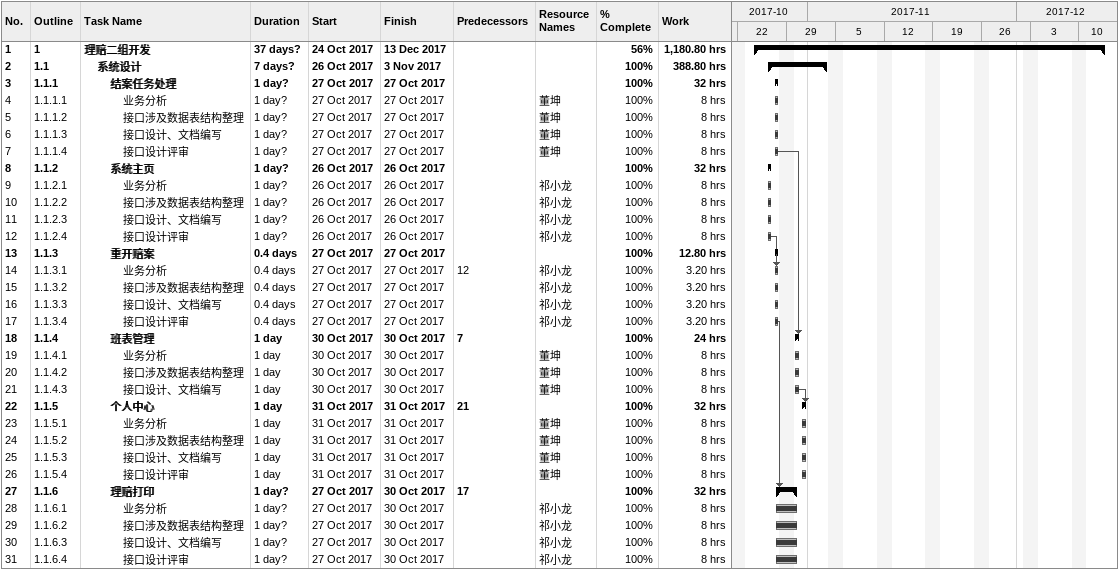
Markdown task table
| ID | WBS | Task | Duration | Start | Finish | Predecessors | Resources | % complete | Work (h) |
|---|---|---|---|---|---|---|---|---|---|
| 1 | 1 | **理赔二组开发** | 37d? | 2017-10-24 | 2017-12-13 |  |  | 56 | 1180.80 |
| 2 | 1.1 | **系统设计** | 7d? | 2017-10-26 | 2017-11-03 |  |  | 100 | 388.80 |
| 3 | 1.1.1 | **结案任务处理** | 1d? | 2017-10-27 | 2017-10-27 |  |  | 100 | 32 |
| 4 | 1.1.1.1 | 业务分析 | 1d? | 2017-10-27 | 2017-10-27 |  | 董坤 | 100 | 8 |
| 5 | 1.1.1.2 | 接口涉及数据表结构整理 | 1d? | 2017-10-27 | 2017-10-27 |  | 董坤 | 100 | 8 |
| 6 | 1.1.1.3 | 接口设计、文档编写 | 1d? | 2017-10-27 | 2017-10-27 |  | 董坤 | 100 | 8 |
| 7 | 1.1.1.4 | 接口设计评审 | 1d? | 2017-10-27 | 2017-10-27 |  | 董坤 | 100 | 8 |
| 8 | 1.1.2 | **系统主页** | 1d? | 2017-10-26 | 2017-10-26 |  |  | 100 | 32 |
| 9 | 1.1.2.1 | 业务分析 | 1d? | 2017-10-26 | 2017-10-26 |  | 祁小龙 | 100 | 8 |
| 10 | 1.1.2.2 | 接口涉及数据表结构整理 | 1d? | 2017-10-26 | 2017-10-26 |  | 祁小龙 | 100 | 8 |
| 11 | 1.1.2.3 | 接口设计、文档编写 | 1d? | 2017-10-26 | 2017-10-26 |  | 祁小龙 | 100 | 8 |
| 12 | 1.1.2.4 | 接口设计评审 | 1d? | 2017-10-26 | 2017-10-26 |  | 祁小龙 | 100 | 8 |
| 13 | 1.1.3 | **重开赔案** | 0.4d | 2017-10-27 | 2017-10-27 |  |  | 100 | 12.80 |
| 14 | 1.1.3.1 | 业务分析 | 0.4d | 2017-10-27 | 2017-10-27 | 12 | 祁小龙 | 100 | 3.20 |
| 15 | 1.1.3.2 | 接口涉及数据表结构整理 | 0.4d | 2017-10-27 | 2017-10-27 |  | 祁小龙 | 100 | 3.20 |
| 16 | 1.1.3.3 | 接口设计、文档编写 | 0.4d | 2017-10-27 | 2017-10-27 |  | 祁小龙 | 100 | 3.20 |
| 17 | 1.1.3.4 | 接口设计评审 | 0.4d | 2017-10-27 | 2017-10-27 |  | 祁小龙 | 100 | 3.20 |
| 18 | 1.1.4 | **班表管理** | 1d | 2017-10-30 | 2017-10-30 | 7 |  | 100 | 24 |
| 19 | 1.1.4.1 | 业务分析 | 1d | 2017-10-30 | 2017-10-30 |  | 董坤 | 100 | 8 |
| 20 | 1.1.4.2 | 接口涉及数据表结构整理 | 1d | 2017-10-30 | 2017-10-30 |  | 董坤 | 100 | 8 |
| 21 | 1.1.4.3 | 接口设计、文档编写 | 1d | 2017-10-30 | 2017-10-30 |  | 董坤 | 100 | 8 |
| 22 | 1.1.5 | **个人中心** | 1d | 2017-10-31 | 2017-10-31 | 21 |  | 100 | 32 |
| 23 | 1.1.5.1 | 业务分析 | 1d | 2017-10-31 | 2017-10-31 |  | 董坤 | 100 | 8 |
| 24 | 1.1.5.2 | 接口涉及数据表结构整理 | 1d | 2017-10-31 | 2017-10-31 |  | 董坤 | 100 | 8 |
| 25 | 1.1.5.3 | 接口设计、文档编写 | 1d | 2017-10-31 | 2017-10-31 |  | 董坤 | 100 | 8 |
| 26 | 1.1.5.4 | 接口设计评审 | 1d | 2017-10-31 | 2017-10-31 |  | 董坤 | 100 | 8 |
| 27 | 1.1.6 | **理赔打印** | 1d? | 2017-10-27 | 2017-10-30 | 17 |  | 100 | 32 |
| 28 | 1.1.6.1 | 业务分析 | 1d? | 2017-10-27 | 2017-10-30 |  | 祁小龙 | 100 | 8 |
| 29 | 1.1.6.2 | 接口涉及数据表结构整理 | 1d? | 2017-10-27 | 2017-10-30 |  | 祁小龙 | 100 | 8 |
| 30 | 1.1.6.3 | 接口设计、文档编写 | 1d? | 2017-10-27 | 2017-10-30 |  | 祁小龙 | 100 | 8 |
| 31 | 1.1.6.4 | 接口设计评审 | 1d? | 2017-10-27 | 2017-10-30 |  | 祁小龙 | 100 | 8 |
